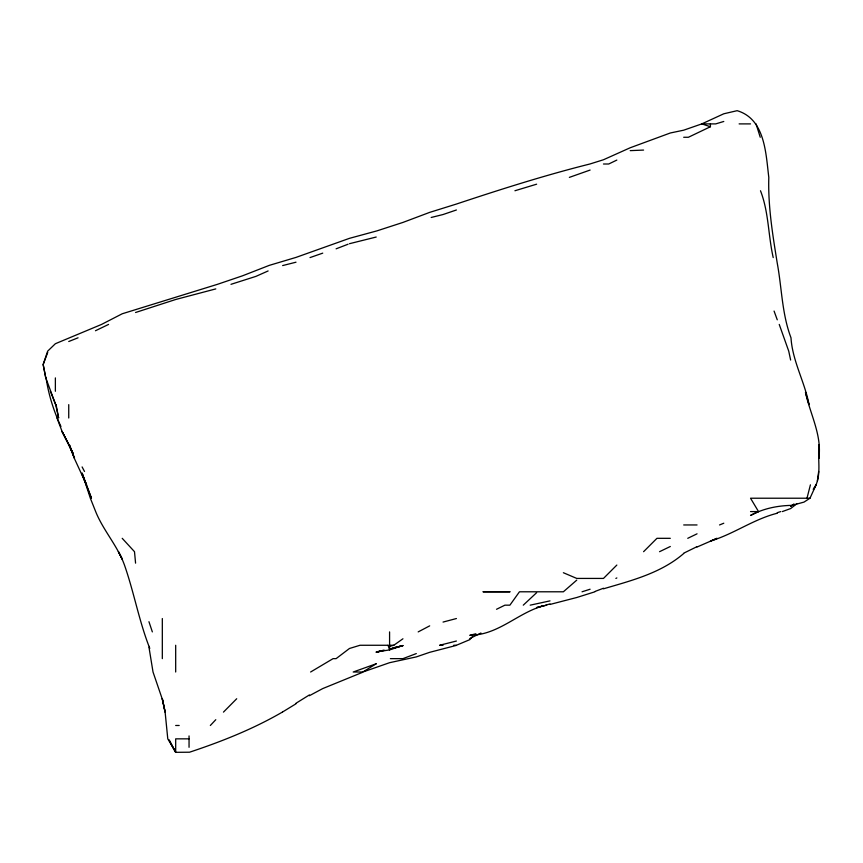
<?xml version="1.0" encoding="UTF-8"?>
<svg xmlns="http://www.w3.org/2000/svg" width="863" height="863" viewBox="0 0 863 863"><rect width="100%" height="100%" fill="white"/><g stroke="black" fill="none" stroke-linecap="round" stroke-linejoin="round"><path stroke-width="1.29" d="M818.922 458.113L819.127 444.747L818.847 458.113C822.115 435.405 810.206 414.24 805.503 392.482M813.518 489.299C822.439 476.613 817.121 459.148 819.127 444.747M817.369 480.971L818.674 471.478M806.991 498.221L810.411 484.844M47.745 352.384L43.161 364.531L45.782 377.897L55.685 404.639L58.63 418.005L56.073 404.639M790.627 505.75L804.003 502.104L809.99 498.221L816.085 484.844L813.216 489.299M472.32 636.743L469.785 639.656L456.419 645.265L453.755 645.265M210.345 725.481L215.793 719.688M223.463 712.115L236.71 698.739M616.84 565.06L603.474 578.426L576.743 578.426L563.366 572.719M643.582 551.694L656.948 538.318L670.314 538.318M523.269 605.168L536.635 592.676M576.743 580.141L563.366 591.791L519.461 591.791L509.893 605.168L504.909 605.168L496.527 609.278M796.797 503.787L790.627 508.566L782.32 511.586M310.615 672.007L333.096 658.642L336.106 658.642L349.472 648.48L360.033 645.265L388.059 645.265L389.58 646.376L393.798 645.265L402.945 638.782M683.69 553.539C660.864 573.183 631.651 580.529 603.474 588.814M309.375 694.942L295.998 703.248M282.633 711.953L295.998 703.787M793.971 504.154L790.627 506.128L793.971 504.272M282.33 712.115C253.064 729.095 221.564 741.587 189.536 752.212L175.685 752.32L175.685 738.847L189.051 738.847M309.375 695.718L322.74 688.577L362.838 672.212M418.188 631.899L429.688 625.858M615.869 578.426L616.84 577.94M469.785 638.577L480.928 633.01M697.056 546.635L683.69 553.194M758.426 511.586L750.53 515.459C762.763 508.739 776.765 505.794 790.627 505.394M710.422 123.894L710.422 126.732L688.394 137.271L683.69 137.271M616.84 160.076L608.717 164.002L603.474 164.002M659.548 551.694L670.314 546.495M687.746 538.318L697.056 533.819M95.469 330.745L108.587 324.423M268.123 270.95L255.901 276.387L230.982 284.326M697.056 547.013L717.099 538.318L710.422 541.079C733.733 534.089 753.582 519.17 777.261 513.237M719.548 524.952L723.787 523.226M68.738 341.521L78.058 337.8M336.106 248.824L348.069 244.218M595.276 591.349L603.474 588.232M416.311 653.582L402.945 658.642L390.378 658.642M594.941 591.791L576.743 597.509L550.001 604.445M590.109 170.054L569.364 177.379M135.577 312.492L175.685 299.493L215.793 288.9M310.022 257.584L322.74 253.139M514.931 190.745L536.635 184.186M456.419 209.979L443.053 214.531L431.187 217.476M777.261 512.698L780.702 511.586M364.057 671.608L389.58 662.698L416.311 656.905L429.688 652.32L456.419 645.384M582.04 591.791L590.109 589.224M723.787 121.467L715.718 123.894L701.802 123.894L683.69 130.184L670.314 132.988L630.217 147.756L603.474 159.752L589.893 164.002C544.769 175.297 500.529 189.385 456.419 204.046L429.688 212.374L402.945 222.427L377.012 230.853L349.472 238.339L295.998 257.411L269.267 265.373L242.525 275.804L217.444 284.326L122.212 313.776L101.564 324.423L55.372 343.722L47.648 351.165L43.161 364.531L45.782 377.897M544.316 605.546C517.919 612.471 498.738 635.082 469.785 635.319L475.869 633.766M545.599 605.168L550.001 603.917M349.472 243.7L376.214 237.034M443.053 622.072L456.419 618.534M544.316 605.513L536.635 607.584L546.689 605.168M282.633 265.577L295.998 262.201M530.195 605.168L550.001 600.875M384.715 650.26L376.214 652.277L383.506 650.324L376.214 651.953L389.58 649.925L402.945 645.535L390.799 648.782L402.945 645.6L393.226 647.854M456.419 641.026L439.634 645.265L443.053 645.265M643.582 150.076L630.217 150.637M739.116 123.894L750.53 123.894M809.99 498.221L750.53 498.221L758.534 511.586L750.53 511.586M683.69 524.952L697.056 524.952M389.58 645.265L393.798 645.265M175.685 725.481L179.18 725.481M710.422 126.732L701.802 123.894L723.787 113.787L737.164 110.68C765.201 119.083 765.805 153.485 768.804 177.379C767.951 206.289 772.687 234.779 777.261 263.226C781.878 288.22 781.9 313.765 790.993 337.8C792.45 361.176 804.769 381.856 809.041 404.639L805.481 392.482M122.212 538.318L134.499 551.694L135.577 563.151M82.104 466.926L84.509 471.478M175.545 752.212L169.094 739.958L175.685 752.212L167.778 738.847L165.124 712.115L162.32 698.739L165.124 712.115L162.32 699.224L153.021 672.007L148.943 647.045M60.96 426.516C53.722 411.133 48.555 394.736 46.084 377.897M50.356 391.273L55.685 404.639M148.576 645.265C138.706 619.159 133.711 591.457 124.466 565.06C117.584 545.794 103.236 530.475 95.664 511.586L90.345 498.221L82.104 473.01L91.456 498.221L82.104 474.305L86.537 484.844L74.218 458.113L69.364 444.747L74.488 458.113L68.738 444.369L62.06 431.371L56.99 418.005M779.235 324.423L788.739 351.165L790.627 360.033M774.068 311.058L777.261 319.817M148.943 621.705L152.352 631.899M388.059 645.265L389.58 649.925L389.58 631.899M760.486 190.745C768.814 212.125 768.167 235.416 773.216 257.584M148.943 645.869L149.763 648.426M756.064 123.894L760.238 137.271M189.051 735.934L189.051 747.304M175.685 645.265L175.685 672.007M162.32 618.534L162.32 658.642M68.738 404.639L68.738 418.005M55.372 377.897L55.372 391.273M376.214 663.766L362.838 672.007L353.204 672.007L376.214 663.766M509.893 591.791L483.161 591.791L509.893 591.791M68.911 444.747L61.985 431.371L73.01 453.248L68.911 444.747M122.212 559.062L118.425 551.694L122.212 559.062"/></g></svg>
